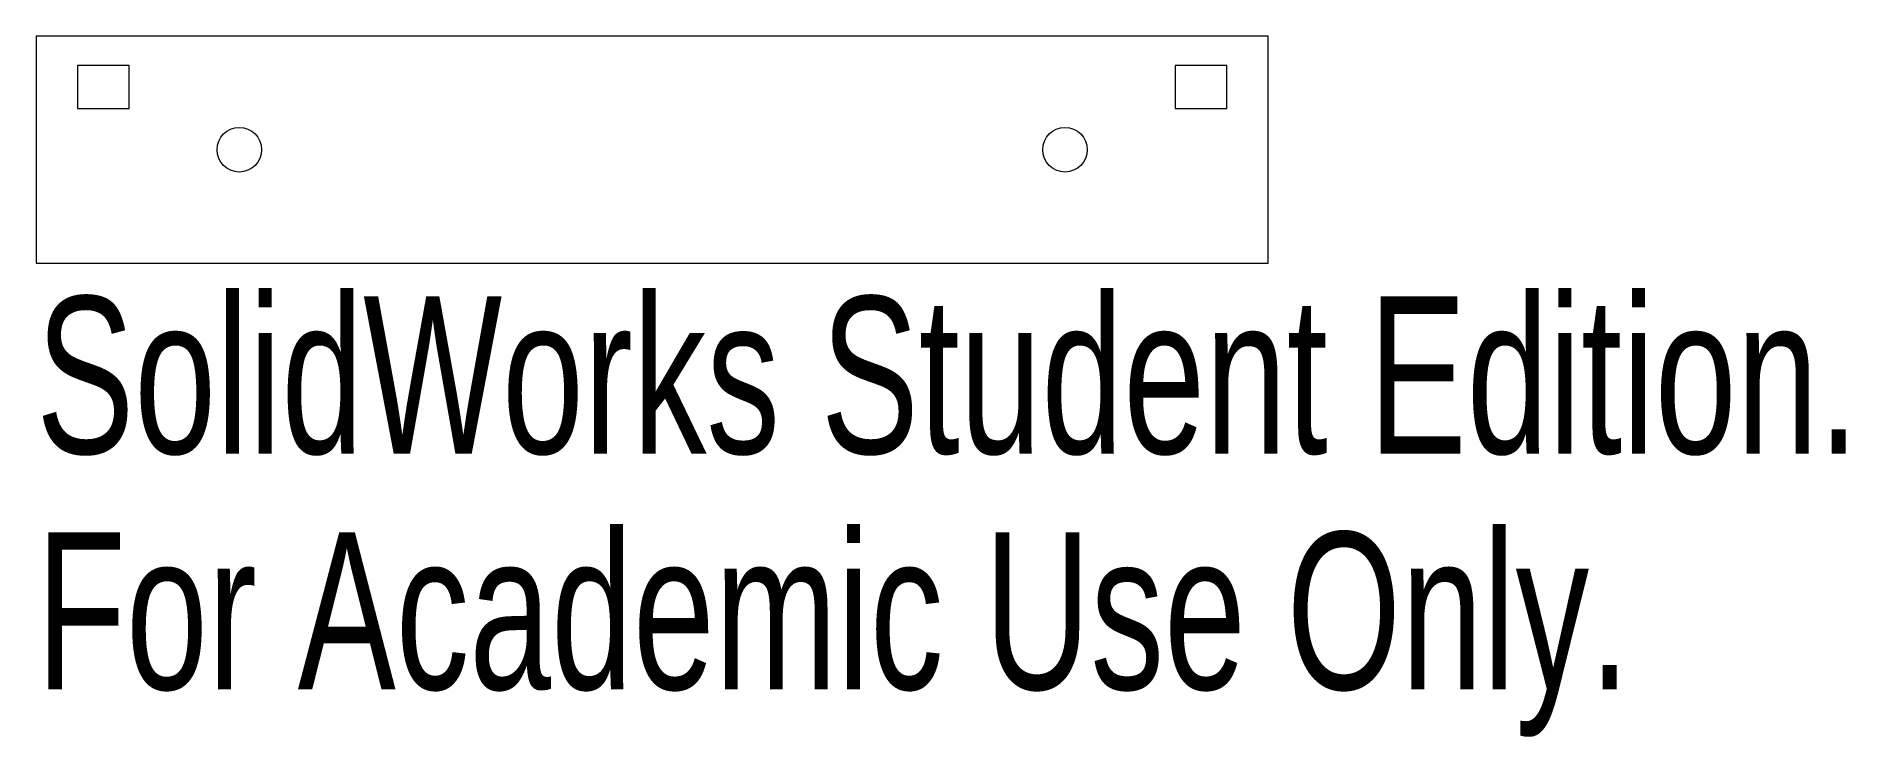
# Model space of a CAD drawing. Header units: inches. Extents: x -0.75 to 1.45, y -0.71 to 0.14.
import ezdxf

# ---------------------------------------------------------------- set-up
doc = ezdxf.new("R2010")
doc.units = ezdxf.units.IN
doc.header["$MEASUREMENT"] = 0
doc.styles.add('SLDTEXTSTYLE0', font='TXT', dxfattribs={"width": 0.7})

msp = doc.modelspace()

# ---------------------------------------------------------------- linework, layer by layer
at = {"color": 7, "linetype": 'Continuous', "lineweight": 15}
for p, q in [((0.746, 0.1375), (-0.746, 0.1375)), ((-0.746, 0.1375), (-0.746, -0.1375)), ((0.746, -0.1375), (0.746, 0.1375)), ((-0.6335, 0.102), (-0.696, 0.102)), ((-0.696, 0.102), (-0.696, 0.05)), ((-0.6335, 0.05), (-0.6335, 0.102)), ((0.696, 0.102), (0.6335, 0.102)), ((0.6335, 0.102), (0.6335, 0.05)), ((0.696, 0.05), (0.696, 0.102)), ((-0.696, 0.05), (-0.6335, 0.05)), ((0.6335, 0.05), (0.696, 0.05)), ((-0.746, -0.1375), (0.746, -0.1375))]:
    msp.add_line(p, q, dxfattribs=at)
for centre in [(-0.5, 0), (0.5, 0)]:
    msp.add_circle(centre, 0.027, dxfattribs=at)

# ---------------------------------------------------------------- texts
at = {"color": 7, "linetype": 'Continuous', "char_height": 0.1903, "attachment_point": 1, "style": 'SLDTEXTSTYLE0'}
for s, insert in [('SolidWorks Student Edition.', (-0.746, -0.1776)), ('For Academic Use Only.', (-0.746, -0.4631))]:
    msp.add_mtext(s, dxfattribs=dict(at, insert=insert))

doc.saveas('drawing.dxf')
